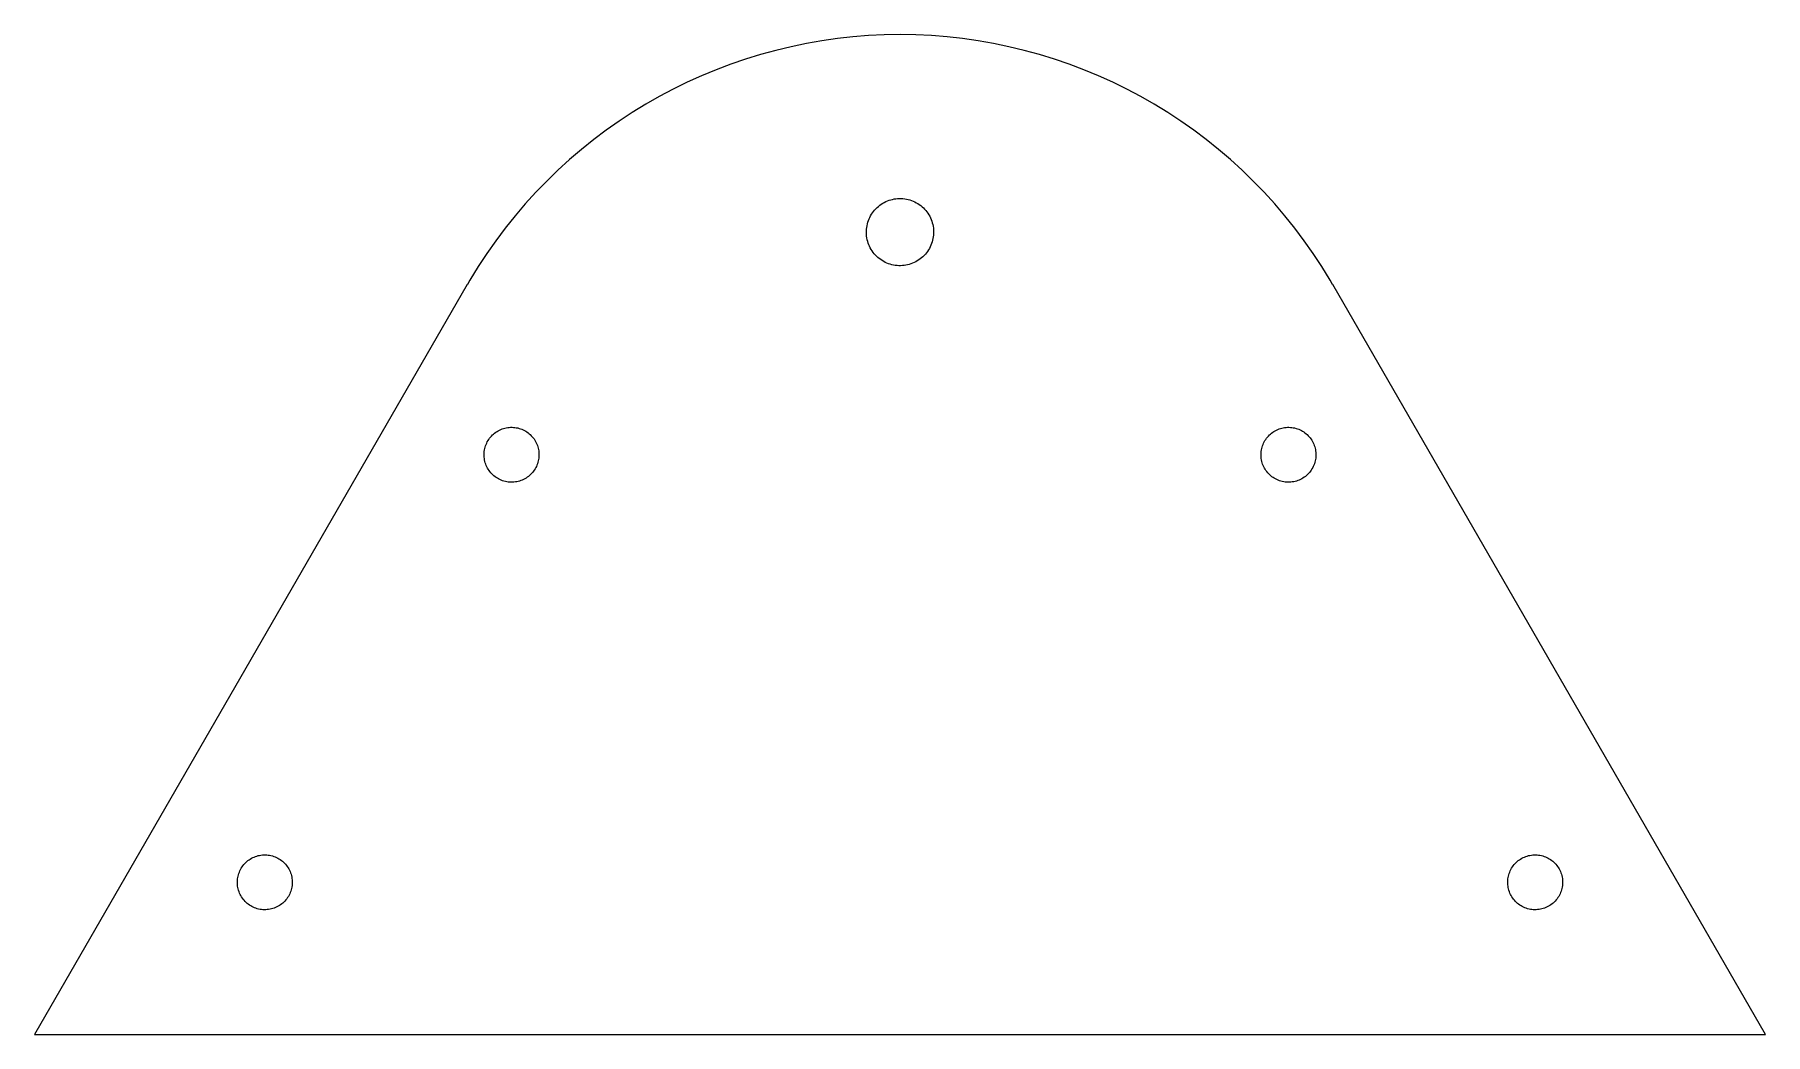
# Model space of a CAD drawing. Header units: metres. Extents: x -70 to 70, y -40 to 40.
import ezdxf

# ---------------------------------------------------------------- set-up
doc = ezdxf.new("R2010")
doc.units = ezdxf.units.M

msp = doc.modelspace()

# ---------------------------------------------------------------- linework, layer by layer
for p, q in [((-8.83479, 39.5246), (-10.0719, 39.2276)), ((-7.58893, 39.7826), (-8.83479, 39.5246)), ((-6.33559, 40.0014), (-7.58893, 39.7826)), ((-5.07599, 40.1806), (-6.33559, 40.0014)), ((-3.81139, 40.3203), (-5.07599, 40.1806)), ((-2.54301, 40.4201), (-3.81139, 40.3203)), ((-1.27213, 40.48), (-2.54301, 40.4201)), ((0, 40.5), (-1.27213, 40.48)), ((1.27213, 40.48), (0, 40.5)), ((2.54301, 40.4201), (1.27213, 40.48)), ((3.81139, 40.3203), (2.54301, 40.4201)), ((5.07599, 40.1806), (3.81139, 40.3203)), ((6.33559, 40.0014), (5.07599, 40.1806)), ((7.58893, 39.7826), (6.33559, 40.0014)), ((8.83479, 39.5246), (7.58893, 39.7826)), ((10.0719, 39.2276), (8.83479, 39.5246)), ((-13.7189, 38.1057), (-14.909, 37.6559)), ((-12.5152, 38.5178), (-13.7189, 38.1057)), ((-11.2991, 38.8919), (-12.5152, 38.5178)), ((-10.0719, 39.2276), (-11.2991, 38.8919)), ((11.2991, 38.8919), (10.0719, 39.2276)), ((12.5152, 38.5178), (11.2991, 38.8919)), ((13.7189, 38.1057), (12.5152, 38.5178)), ((14.909, 37.6559), (13.7189, 38.1057)), ((-17.244, 36.6455), (-18.3866, 36.0858)), ((-16.0845, 37.1691), (-17.244, 36.6455)), ((-14.909, 37.6559), (-16.0845, 37.1691)), ((16.0845, 37.1691), (14.909, 37.6559)), ((17.244, 36.6455), (16.0845, 37.1691)), ((18.3866, 36.0858), (17.244, 36.6455)), ((-19.511, 35.4904), (-20.6162, 34.86)), ((-18.3866, 36.0858), (-19.511, 35.4904)), ((19.511, 35.4904), (18.3866, 36.0858)), ((20.6162, 34.86), (19.511, 35.4904)), ((-21.701, 34.1953), (-22.7644, 33.4967)), ((-20.6162, 34.86), (-21.701, 34.1953)), ((21.701, 34.1953), (20.6162, 34.86)), ((22.7644, 33.4967), (21.701, 34.1953)), ((-23.8053, 32.7652), (-24.8227, 32.0013)), ((-22.7644, 33.4967), (-23.8053, 32.7652)), ((23.8053, 32.7652), (22.7644, 33.4967)), ((24.8227, 32.0013), (23.8053, 32.7652)), ((-25.8157, 31.2058), (-26.7831, 30.3795)), ((-24.8227, 32.0013), (-25.8157, 31.2058)), ((25.8157, 31.2058), (24.8227, 32.0013)), ((26.7831, 30.3795), (25.8157, 31.2058)), ((-27.7242, 29.5232), (-28.6378, 28.6378)), ((-26.7831, 30.3795), (-27.7242, 29.5232)), ((27.7242, 29.5232), (26.7831, 30.3795)), ((28.6378, 28.6378), (27.7242, 29.5232)), ((-28.6378, 28.6378), (-29.5232, 27.7242)), ((29.5232, 27.7242), (28.6378, 28.6378)), ((-30.3795, 26.7831), (-31.2058, 25.8157)), ((-29.5232, 27.7242), (-30.3795, 26.7831)), ((-1.75159, 26.5875), (-1.63994, 26.6763)), ((-1.63994, 26.6763), (-1.52379, 26.7591)), ((-1.52379, 26.7591), (-1.40347, 26.8358)), ((-1.40347, 26.8358), (-1.2793, 26.906)), ((-1.2793, 26.906), (-1.15163, 26.9697)), ((-1.15163, 26.9697), (-1.0208, 27.0266)), ((-1.0208, 27.0266), (-0.88716, 27.0765)), ((-0.88716, 27.0765), (-0.7511, 27.1194)), ((-0.7511, 27.1194), (-0.61299, 27.1552)), ((-0.61299, 27.1552), (-0.47319, 27.1836)), ((-0.47319, 27.1836), (-0.33209, 27.2047)), ((-0.33209, 27.2047), (-0.19008, 27.2184)), ((-0.19008, 27.2184), (-0.04755, 27.2246)), ((-0.04755, 27.2246), (0.09509, 27.2233)), ((0.09509, 27.2233), (0.23749, 27.2146)), ((0.23749, 27.2146), (0.37924, 27.1985)), ((0.37924, 27.1985), (0.51994, 27.1749)), ((0.51994, 27.1749), (0.65922, 27.144)), ((0.65922, 27.144), (0.79671, 27.1059)), ((0.79671, 27.1059), (0.93199, 27.0607)), ((0.93199, 27.0607), (1.06473, 27.0084)), ((1.06473, 27.0084), (1.19455, 26.9492)), ((1.19455, 26.9492), (1.32111, 26.8833)), ((1.32111, 26.8833), (1.44402, 26.8109)), ((1.44402, 26.8109), (1.56299, 26.7322)), ((1.56299, 26.7322), (1.67767, 26.6473)), ((30.3795, 26.7831), (29.5232, 27.7242)), ((31.2058, 25.8157), (30.3795, 26.7831)), ((-31.2058, 25.8157), (-32.0013, 24.8227)), ((-2.64404, 25.1592), (-2.60593, 25.2967)), ((-2.60593, 25.2967), (-2.56065, 25.432)), ((-2.56065, 25.432), (-2.50836, 25.5647)), ((-2.50836, 25.5647), (-2.4492, 25.6945)), ((-2.4492, 25.6945), (-2.38333, 25.8211)), ((-2.38333, 25.8211), (-2.31093, 25.944)), ((-2.31093, 25.944), (-2.23218, 26.063)), ((-2.23218, 26.063), (-2.14732, 26.1777)), ((-2.14732, 26.1777), (-2.05658, 26.2878)), ((-2.05658, 26.2878), (-1.96019, 26.3929)), ((-1.96019, 26.3929), (-1.85844, 26.4929)), ((-1.85844, 26.4929), (-1.75159, 26.5875)), ((1.67767, 26.6473), (1.78775, 26.5566)), ((1.78775, 26.5566), (1.89293, 26.4602)), ((1.89293, 26.4602), (1.99294, 26.3584)), ((1.99294, 26.3584), (2.08746, 26.2516)), ((2.08746, 26.2516), (2.17627, 26.1399)), ((2.17627, 26.1399), (2.25912, 26.0238)), ((2.25912, 26.0238), (2.33577, 25.9035)), ((2.33577, 25.9035), (2.40602, 25.7793)), ((2.40602, 25.7793), (2.46968, 25.6516)), ((2.46968, 25.6516), (2.52657, 25.5208)), ((2.52657, 25.5208), (2.57654, 25.3872)), ((2.57654, 25.3872), (2.61943, 25.2511)), ((32.0013, 24.8227), (31.2058, 25.8157)), ((-32.0013, 24.8227), (-32.7652, 23.8053)), ((-2.72458, 24.4524), (-2.72333, 24.5951)), ((-2.71835, 24.3099), (-2.72458, 24.4524)), ((-2.72333, 24.5951), (-2.71463, 24.7375)), ((-2.70468, 24.1679), (-2.71835, 24.3099)), ((-2.71463, 24.7375), (-2.69847, 24.8792)), ((-2.68359, 24.0268), (-2.70468, 24.1679)), ((-2.69847, 24.8792), (-2.67493, 25.0199)), ((-2.65515, 23.887), (-2.68359, 24.0268)), ((-2.67493, 25.0199), (-2.64404, 25.1592)), ((-2.61943, 23.7489), (-2.65515, 23.887)), ((2.61943, 25.2511), (2.65515, 25.113)), ((2.67493, 23.98), (2.64404, 23.8408)), ((2.65515, 25.113), (2.68359, 24.9732)), ((2.69847, 24.1207), (2.67493, 23.98)), ((2.68359, 24.9732), (2.70468, 24.8321)), ((2.71463, 24.2625), (2.69847, 24.1207)), ((2.70468, 24.8321), (2.71835, 24.6901)), ((2.72333, 24.4049), (2.71463, 24.2625)), ((2.71835, 24.6901), (2.72458, 24.5475)), ((2.72458, 24.5475), (2.72333, 24.4049)), ((32.7652, 23.8053), (32.0013, 24.8227)), ((-33.4967, 22.7644), (-34.1953, 21.701)), ((-32.7652, 23.8053), (-33.4967, 22.7644)), ((-2.57654, 23.6128), (-2.61943, 23.7489)), ((-2.52657, 23.4792), (-2.57654, 23.6128)), ((-2.46968, 23.3484), (-2.52657, 23.4792)), ((-2.40602, 23.2207), (-2.46968, 23.3484)), ((-2.33577, 23.0965), (-2.40602, 23.2207)), ((-2.25912, 22.9762), (-2.33577, 23.0965)), ((-2.17627, 22.86), (-2.25912, 22.9762)), ((-2.08746, 22.7484), (-2.17627, 22.86)), ((-1.99294, 22.6415), (-2.08746, 22.7484)), ((-1.89293, 22.5398), (-1.99294, 22.6415)), ((-1.78775, 22.4434), (-1.89293, 22.5398)), ((1.85844, 22.507), (1.75159, 22.4125)), ((1.96019, 22.6071), (1.85844, 22.507)), ((2.05658, 22.7122), (1.96019, 22.6071)), ((2.14732, 22.8223), (2.05658, 22.7122)), ((2.23218, 22.937), (2.14732, 22.8223)), ((2.31093, 23.056), (2.23218, 22.937)), ((2.38333, 23.1789), (2.31093, 23.056)), ((2.4492, 23.3054), (2.38333, 23.1789)), ((2.50836, 23.4353), (2.4492, 23.3054)), ((2.56065, 23.568), (2.50836, 23.4353)), ((2.60593, 23.7033), (2.56065, 23.568)), ((2.64404, 23.8408), (2.60593, 23.7033)), ((33.4967, 22.7644), (32.7652, 23.8053)), ((34.1953, 21.701), (33.4967, 22.7644)), ((-34.1953, 21.701), (-34.86, 20.6162)), ((-1.67767, 22.3527), (-1.78775, 22.4434)), ((-1.56299, 22.2678), (-1.67767, 22.3527)), ((-1.44402, 22.1891), (-1.56299, 22.2678)), ((-1.32111, 22.1167), (-1.44402, 22.1891)), ((-1.19455, 22.0508), (-1.32111, 22.1167)), ((-1.06473, 21.9916), (-1.19455, 22.0508)), ((-0.93199, 21.9393), (-1.06473, 21.9916)), ((-0.79671, 21.8941), (-0.93199, 21.9393)), ((-0.65922, 21.8559), (-0.79671, 21.8941)), ((-0.51994, 21.8251), (-0.65922, 21.8559)), ((-0.37924, 21.8015), (-0.51994, 21.8251)), ((-0.23749, 21.7854), (-0.37924, 21.8015)), ((-0.09509, 21.7767), (-0.23749, 21.7854)), ((0.04755, 21.7754), (-0.09509, 21.7767)), ((0.19008, 21.7816), (0.04755, 21.7754)), ((0.33209, 21.7953), (0.19008, 21.7816)), ((0.47319, 21.8164), (0.33209, 21.7953)), ((0.61299, 21.8448), (0.47319, 21.8164)), ((0.7511, 21.8806), (0.61299, 21.8448)), ((0.88716, 21.9234), (0.7511, 21.8806)), ((1.0208, 21.9734), (0.88716, 21.9234)), ((1.15163, 22.0303), (1.0208, 21.9734)), ((1.2793, 22.094), (1.15163, 22.0303)), ((1.40347, 22.1642), (1.2793, 22.094)), ((1.52379, 22.2409), (1.40347, 22.1642)), ((1.63994, 22.3237), (1.52379, 22.2409)), ((1.75159, 22.4125), (1.63994, 22.3237)), ((34.86, 20.6162), (34.1953, 21.701)), ((-35.074, 20.25), (-70.1481, -40.5)), ((-35.0689, 20.25), (-35.074, 20.25)), ((-34.86, 20.6162), (-35.0689, 20.25)), ((35.0689, 20.25), (34.86, 20.6162)), ((35.074, 20.25), (35.0689, 20.25)), ((70.1481, -40.5), (35.074, 20.25)), ((-32.5665, 8.40756), (-32.4632, 8.46135)), ((-32.4632, 8.46135), (-32.3572, 8.50966)), ((-32.3572, 8.50966), (-32.2488, 8.55235)), ((-32.2488, 8.55235), (-32.1383, 8.58931)), ((-32.1383, 8.58931), (-32.0261, 8.62044)), ((-32.0261, 8.62044), (-31.9124, 8.64565)), ((-31.9124, 8.64565), (-31.7975, 8.66487)), ((-31.7975, 8.66487), (-31.6817, 8.67807)), ((-31.6817, 8.67807), (-31.5654, 8.68518)), ((-31.5654, 8.68518), (-31.449, 8.68619)), ((-31.449, 8.68619), (-31.3326, 8.68111)), ((-31.3326, 8.68111), (-31.2166, 8.66995)), ((-31.2166, 8.66995), (-31.1014, 8.65273)), ((-31.1014, 8.65273), (-30.9873, 8.6295)), ((-30.9873, 8.6295), (-30.8745, 8.60034)), ((-30.8745, 8.60034), (-30.7634, 8.56531)), ((-30.7634, 8.56531), (-30.6543, 8.52452)), ((-30.6543, 8.52452), (-30.5475, 8.47807)), ((-30.5475, 8.47807), (-30.4432, 8.42609)), ((-30.4432, 8.42609), (-30.3418, 8.36873)), ((30.4091, 8.40756), (30.5124, 8.46135)), ((30.5124, 8.46135), (30.6184, 8.50966)), ((30.6184, 8.50966), (30.7268, 8.55235)), ((30.7268, 8.55235), (30.8373, 8.58931)), ((30.8373, 8.58931), (30.9495, 8.62044)), ((30.9495, 8.62044), (31.0632, 8.64565)), ((31.0632, 8.64565), (31.1781, 8.66487)), ((31.1781, 8.66487), (31.2939, 8.67807)), ((31.2939, 8.67807), (31.4101, 8.68518)), ((31.4101, 8.68518), (31.5266, 8.68619)), ((31.5266, 8.68619), (31.643, 8.68111)), ((31.643, 8.68111), (31.759, 8.66995)), ((31.759, 8.66995), (31.8742, 8.65273)), ((31.8742, 8.65273), (31.9883, 8.6295)), ((31.9883, 8.6295), (32.1011, 8.60034)), ((32.1011, 8.60034), (32.2122, 8.56531)), ((32.2122, 8.56531), (32.3213, 8.52452)), ((32.3213, 8.52452), (32.4281, 8.47807)), ((32.4281, 8.47807), (32.5324, 8.42609)), ((32.5324, 8.42609), (32.6338, 8.36873)), ((-33.6558, 6.96205), (-33.6266, 7.07483)), ((-33.6266, 7.07483), (-33.5916, 7.18593)), ((-33.5916, 7.18593), (-33.5508, 7.29503)), ((-33.5508, 7.29503), (-33.5043, 7.40186)), ((-33.5043, 7.40186), (-33.4524, 7.5061)), ((-33.4524, 7.5061), (-33.395, 7.6075)), ((-33.395, 7.6075), (-33.3324, 7.70573)), ((-33.3324, 7.70573), (-33.2648, 7.80057)), ((-33.2648, 7.80057), (-33.1922, 7.89174)), ((-33.1922, 7.89174), (-33.1151, 7.97897)), ((-33.1151, 7.97897), (-33.0334, 8.06206)), ((-33.0334, 8.06206), (-32.9475, 8.14076)), ((-32.9475, 8.14076), (-32.8576, 8.21486)), ((-32.8576, 8.21486), (-32.764, 8.28415)), ((-32.764, 8.28415), (-32.6669, 8.34843)), ((-32.6669, 8.34843), (-32.5665, 8.40756)), ((-30.3418, 8.36873), (-30.2436, 8.30614)), ((-30.2436, 8.30614), (-30.1488, 8.23849)), ((-30.1488, 8.23849), (-30.0576, 8.16599)), ((-30.0576, 8.16599), (-29.9704, 8.08879)), ((-29.9704, 8.08879), (-29.8873, 8.00714)), ((-29.8873, 8.00714), (-29.8086, 7.92126)), ((-29.8086, 7.92126), (-29.7345, 7.83138)), ((-29.7345, 7.83138), (-29.6652, 7.73773)), ((-29.6652, 7.73773), (-29.6009, 7.64061)), ((-29.6009, 7.64061), (-29.5418, 7.54024)), ((-29.5418, 7.54024), (-29.488, 7.4369)), ((-29.488, 7.4369), (-29.4397, 7.3309)), ((-29.4397, 7.3309), (-29.397, 7.22253)), ((-29.397, 7.22253), (-29.36, 7.11206)), ((-29.36, 7.11206), (-29.3289, 6.9998)), ((29.3198, 6.96205), (29.349, 7.07483)), ((29.349, 7.07483), (29.384, 7.18593)), ((29.384, 7.18593), (29.4248, 7.29503)), ((29.4248, 7.29503), (29.4713, 7.40186)), ((29.4713, 7.40186), (29.5232, 7.5061)), ((29.5232, 7.5061), (29.5806, 7.6075)), ((29.5806, 7.6075), (29.6432, 7.70573)), ((29.6432, 7.70573), (29.7108, 7.80057)), ((29.7108, 7.80057), (29.7833, 7.89174)), ((29.7833, 7.89174), (29.8605, 7.97897)), ((29.8605, 7.97897), (29.9422, 8.06206)), ((29.9422, 8.06206), (30.0281, 8.14076)), ((30.0281, 8.14076), (30.118, 8.21486)), ((30.118, 8.21486), (30.2116, 8.28415)), ((30.2116, 8.28415), (30.3087, 8.34843)), ((30.3087, 8.34843), (30.4091, 8.40756)), ((32.6338, 8.36873), (32.732, 8.30614)), ((32.732, 8.30614), (32.8268, 8.23849)), ((32.8268, 8.23849), (32.918, 8.16599)), ((32.918, 8.16599), (33.0052, 8.08879)), ((33.0052, 8.08879), (33.0883, 8.00714)), ((33.0883, 8.00714), (33.167, 7.92126)), ((33.167, 7.92126), (33.2411, 7.83138)), ((33.2411, 7.83138), (33.3104, 7.73773)), ((33.3104, 7.73773), (33.3747, 7.64061)), ((33.3747, 7.64061), (33.4338, 7.54024)), ((33.4338, 7.54024), (33.4876, 7.4369)), ((33.4876, 7.4369), (33.5359, 7.3309)), ((33.5359, 7.3309), (33.5786, 7.22253)), ((33.5786, 7.22253), (33.6156, 7.11206)), ((33.6156, 7.11206), (33.6467, 6.9998)), ((-33.7125, 6.50037), (-33.7074, 6.61674)), ((-33.7114, 6.38388), (-33.7125, 6.50037)), ((-33.7043, 6.26761), (-33.7114, 6.38388)), ((-33.7074, 6.61674), (-33.6962, 6.7327)), ((-33.6911, 6.15187), (-33.7043, 6.26761)), ((-33.6962, 6.7327), (-33.679, 6.8479)), ((-33.6719, 6.03699), (-33.6911, 6.15187)), ((-33.679, 6.8479), (-33.6558, 6.96205)), ((-33.6467, 5.92325), (-33.6719, 6.03699)), ((-33.6156, 5.811), (-33.6467, 5.92325)), ((-33.5786, 5.70053), (-33.6156, 5.811)), ((-33.5359, 5.59215), (-33.5786, 5.70053)), ((-29.4248, 5.62804), (-29.4713, 5.52121)), ((-29.384, 5.73714), (-29.4248, 5.62804)), ((-29.349, 5.84824), (-29.384, 5.73714)), ((-29.3198, 5.96101), (-29.349, 5.84824)), ((-29.3289, 6.9998), (-29.3037, 6.88608)), ((-29.2966, 6.07516), (-29.3198, 5.96101)), ((-29.3037, 6.88608), (-29.2845, 6.77119)), ((-29.2794, 6.19037), (-29.2966, 6.07516)), ((-29.2845, 6.77119), (-29.2713, 6.65546)), ((-29.2682, 6.30632), (-29.2794, 6.19037)), ((-29.2713, 6.65546), (-29.2641, 6.53918)), ((-29.2631, 6.4227), (-29.2682, 6.30632)), ((-29.2641, 6.53918), (-29.2631, 6.4227)), ((29.2631, 6.50037), (29.2682, 6.61674)), ((29.2641, 6.38388), (29.2631, 6.50037)), ((29.2713, 6.26761), (29.2641, 6.38388)), ((29.2682, 6.61674), (29.2794, 6.7327)), ((29.2845, 6.15187), (29.2713, 6.26761)), ((29.2794, 6.7327), (29.2966, 6.8479)), ((29.3037, 6.03699), (29.2845, 6.15187)), ((29.2966, 6.8479), (29.3198, 6.96205)), ((29.3289, 5.92325), (29.3037, 6.03699)), ((29.36, 5.811), (29.3289, 5.92325)), ((29.397, 5.70053), (29.36, 5.811)), ((29.4397, 5.59215), (29.397, 5.70053)), ((33.5508, 5.62804), (33.5043, 5.52121)), ((33.5916, 5.73714), (33.5508, 5.62804)), ((33.6266, 5.84824), (33.5916, 5.73714)), ((33.6558, 5.96101), (33.6266, 5.84824)), ((33.6467, 6.9998), (33.6719, 6.88608)), ((33.679, 6.07516), (33.6558, 5.96101)), ((33.6719, 6.88608), (33.6911, 6.77119)), ((33.6962, 6.19037), (33.679, 6.07516)), ((33.6911, 6.77119), (33.7043, 6.65546)), ((33.7074, 6.30632), (33.6962, 6.19037)), ((33.7043, 6.65546), (33.7114, 6.53918)), ((33.7125, 6.4227), (33.7074, 6.30632)), ((33.7114, 6.53918), (33.7125, 6.4227)), ((-33.4876, 5.48616), (-33.5359, 5.59215)), ((-33.4338, 5.38283), (-33.4876, 5.48616)), ((-33.3747, 5.28246), (-33.4338, 5.38283)), ((-33.3104, 5.18532), (-33.3747, 5.28246)), ((-33.2411, 5.09169), (-33.3104, 5.18532)), ((-33.167, 5.0018), (-33.2411, 5.09169)), ((-33.0883, 4.91592), (-33.167, 5.0018)), ((-33.0052, 4.83427), (-33.0883, 4.91592)), ((-32.918, 4.75708), (-33.0052, 4.83427)), ((-32.8268, 4.68457), (-32.918, 4.75708)), ((-32.732, 4.61693), (-32.8268, 4.68457)), ((-32.6338, 4.55434), (-32.732, 4.61693)), ((-32.5324, 4.49698), (-32.6338, 4.55434)), ((-32.4281, 4.44499), (-32.5324, 4.49698)), ((-32.3213, 4.39854), (-32.4281, 4.44499)), ((-32.2122, 4.35776), (-32.3213, 4.39854)), ((-32.1011, 4.32272), (-32.2122, 4.35776)), ((-31.9883, 4.29356), (-32.1011, 4.32272)), ((-31.8742, 4.27034), (-31.9883, 4.29356)), ((-31.759, 4.25311), (-31.8742, 4.27034)), ((-31.643, 4.24196), (-31.759, 4.25311)), ((-31.5266, 4.23688), (-31.643, 4.24196)), ((-31.4101, 4.23788), (-31.5266, 4.23688)), ((-31.2939, 4.245), (-31.4101, 4.23788)), ((-31.1781, 4.25818), (-31.2939, 4.245)), ((-31.0632, 4.2774), (-31.1781, 4.25818)), ((-30.9495, 4.30263), (-31.0632, 4.2774)), ((-30.8373, 4.33376), (-30.9495, 4.30263)), ((-30.7268, 4.37071), (-30.8373, 4.33376)), ((-30.6184, 4.41341), (-30.7268, 4.37071)), ((-30.5124, 4.46172), (-30.6184, 4.41341)), ((-30.4091, 4.5155), (-30.5124, 4.46172)), ((-30.3087, 4.57463), (-30.4091, 4.5155)), ((-30.2116, 4.63892), (-30.3087, 4.57463)), ((-30.118, 4.70821), (-30.2116, 4.63892)), ((-30.0281, 4.7823), (-30.118, 4.70821)), ((-29.9422, 4.86101), (-30.0281, 4.7823)), ((-29.8605, 4.94409), (-29.9422, 4.86101)), ((-29.7833, 5.03133), (-29.8605, 4.94409)), ((-29.7108, 5.1225), (-29.7833, 5.03133)), ((-29.6432, 5.21733), (-29.7108, 5.1225)), ((-29.5806, 5.31557), (-29.6432, 5.21733)), ((-29.5232, 5.41696), (-29.5806, 5.31557)), ((-29.4713, 5.52121), (-29.5232, 5.41696)), ((29.488, 5.48616), (29.4397, 5.59215)), ((29.5418, 5.38283), (29.488, 5.48616)), ((29.6009, 5.28246), (29.5418, 5.38283)), ((29.6652, 5.18532), (29.6009, 5.28246)), ((29.7345, 5.09169), (29.6652, 5.18532)), ((29.8086, 5.0018), (29.7345, 5.09169)), ((29.8873, 4.91592), (29.8086, 5.0018)), ((29.9704, 4.83427), (29.8873, 4.91592)), ((30.0576, 4.75708), (29.9704, 4.83427)), ((30.1488, 4.68457), (30.0576, 4.75708)), ((30.2436, 4.61693), (30.1488, 4.68457)), ((30.3418, 4.55434), (30.2436, 4.61693)), ((30.4432, 4.49698), (30.3418, 4.55434)), ((30.5475, 4.44499), (30.4432, 4.49698)), ((30.6543, 4.39854), (30.5475, 4.44499)), ((30.7634, 4.35776), (30.6543, 4.39854)), ((30.8745, 4.32272), (30.7634, 4.35776)), ((30.9873, 4.29356), (30.8745, 4.32272)), ((31.1014, 4.27034), (30.9873, 4.29356)), ((31.2166, 4.25311), (31.1014, 4.27034)), ((31.3326, 4.24196), (31.2166, 4.25311)), ((31.449, 4.23688), (31.3326, 4.24196)), ((31.5654, 4.23788), (31.449, 4.23688)), ((31.6817, 4.245), (31.5654, 4.23788)), ((31.7975, 4.25818), (31.6817, 4.245)), ((31.9124, 4.2774), (31.7975, 4.25818)), ((32.0261, 4.30263), (31.9124, 4.2774)), ((32.1383, 4.33376), (32.0261, 4.30263)), ((32.2488, 4.37071), (32.1383, 4.33376)), ((32.3572, 4.41341), (32.2488, 4.37071)), ((32.4632, 4.46172), (32.3572, 4.41341)), ((32.5665, 4.5155), (32.4632, 4.46172)), ((32.6669, 4.57463), (32.5665, 4.5155)), ((32.764, 4.63892), (32.6669, 4.57463)), ((32.8576, 4.70821), (32.764, 4.63892)), ((32.9475, 4.7823), (32.8576, 4.70821)), ((33.0334, 4.86101), (32.9475, 4.7823)), ((33.1151, 4.94409), (33.0334, 4.86101)), ((33.1922, 5.03133), (33.1151, 4.94409)), ((33.2648, 5.1225), (33.1922, 5.03133)), ((33.3324, 5.21733), (33.2648, 5.1225)), ((33.395, 5.31557), (33.3324, 5.21733)), ((33.4524, 5.41696), (33.395, 5.31557)), ((33.5043, 5.52121), (33.4524, 5.41696)), ((-53.1151, -26.662), (-53.0334, -26.5789)), ((-53.0334, -26.5789), (-52.9475, -26.5003)), ((-52.9475, -26.5003), (-52.8576, -26.4262)), ((-52.8576, -26.4262), (-52.764, -26.3569)), ((-52.764, -26.3569), (-52.6669, -26.2926)), ((-52.6669, -26.2926), (-52.5665, -26.2335)), ((-52.5665, -26.2335), (-52.4632, -26.1797)), ((-52.4632, -26.1797), (-52.3572, -26.1314)), ((-52.3572, -26.1314), (-52.2488, -26.0887)), ((-52.2488, -26.0887), (-52.1383, -26.0517)), ((-52.1383, -26.0517), (-52.0261, -26.0206)), ((-52.0261, -26.0206), (-51.9124, -25.9954)), ((-51.9124, -25.9954), (-51.7975, -25.9761)), ((-51.7975, -25.9761), (-51.6817, -25.963)), ((-51.6817, -25.963), (-51.5654, -25.9558)), ((-51.5654, -25.9558), (-51.449, -25.9548)), ((-51.449, -25.9548), (-51.3326, -25.9599)), ((-51.3326, -25.9599), (-51.2166, -25.9711)), ((-51.2166, -25.9711), (-51.1014, -25.9883)), ((-51.1014, -25.9883), (-50.9873, -26.0115)), ((-50.9873, -26.0115), (-50.8745, -26.0407)), ((-50.8745, -26.0407), (-50.7634, -26.0757)), ((-50.7634, -26.0757), (-50.6543, -26.1165)), ((-50.6543, -26.1165), (-50.5475, -26.1629)), ((-50.5475, -26.1629), (-50.4432, -26.2149)), ((-50.4432, -26.2149), (-50.3418, -26.2723)), ((-50.3418, -26.2723), (-50.2436, -26.3349)), ((-50.2436, -26.3349), (-50.1488, -26.4025)), ((-50.1488, -26.4025), (-50.0576, -26.475)), ((-50.0576, -26.475), (-49.9704, -26.5522)), ((-49.9704, -26.5522), (-49.8873, -26.6339)), ((-49.8873, -26.6339), (-49.8086, -26.7198)), ((49.8605, -26.662), (49.9422, -26.5789)), ((49.9422, -26.5789), (50.0281, -26.5003)), ((50.0281, -26.5003), (50.118, -26.4262)), ((50.118, -26.4262), (50.2116, -26.3569)), ((50.2116, -26.3569), (50.3087, -26.2926)), ((50.3087, -26.2926), (50.4091, -26.2335)), ((50.4091, -26.2335), (50.5124, -26.1797)), ((50.5124, -26.1797), (50.6184, -26.1314)), ((50.6184, -26.1314), (50.7268, -26.0887)), ((50.7268, -26.0887), (50.8373, -26.0517)), ((50.8373, -26.0517), (50.9495, -26.0206)), ((50.9495, -26.0206), (51.0632, -25.9954)), ((51.0632, -25.9954), (51.1781, -25.9761)), ((51.1781, -25.9761), (51.2939, -25.963)), ((51.2939, -25.963), (51.4101, -25.9558)), ((51.4101, -25.9558), (51.5266, -25.9548)), ((51.5266, -25.9548), (51.643, -25.9599)), ((51.643, -25.9599), (51.759, -25.9711)), ((51.759, -25.9711), (51.8742, -25.9883)), ((51.8742, -25.9883), (51.9883, -26.0115)), ((51.9883, -26.0115), (52.1011, -26.0407)), ((52.1011, -26.0407), (52.2122, -26.0757)), ((52.2122, -26.0757), (52.3213, -26.1165)), ((52.3213, -26.1165), (52.4281, -26.1629)), ((52.4281, -26.1629), (52.5324, -26.2149)), ((52.5324, -26.2149), (52.6338, -26.2723)), ((52.6338, -26.2723), (52.732, -26.3349)), ((52.732, -26.3349), (52.8268, -26.4025)), ((52.8268, -26.4025), (52.918, -26.475)), ((52.918, -26.475), (53.0052, -26.5522)), ((53.0052, -26.5522), (53.0883, -26.6339)), ((53.0883, -26.6339), (53.167, -26.7198)), ((-53.7125, -28.1407), (-53.7074, -28.0243)), ((-53.7074, -28.0243), (-53.6962, -27.9083)), ((-53.6962, -27.9083), (-53.679, -27.7931)), ((-53.679, -27.7931), (-53.6558, -27.679)), ((-53.6558, -27.679), (-53.6266, -27.5662)), ((-53.6266, -27.5662), (-53.5916, -27.4551)), ((-53.5916, -27.4551), (-53.5508, -27.346)), ((-53.5508, -27.346), (-53.5043, -27.2392)), ((-53.5043, -27.2392), (-53.4524, -27.1349)), ((-53.4524, -27.1349), (-53.395, -27.0335)), ((-53.395, -27.0335), (-53.3324, -26.9353)), ((-53.3324, -26.9353), (-53.2648, -26.8404)), ((-53.2648, -26.8404), (-53.1922, -26.7493)), ((-53.1922, -26.7493), (-53.1151, -26.662)), ((-49.8086, -26.7198), (-49.7345, -26.8096)), ((-49.7345, -26.8096), (-49.6652, -26.9033)), ((-49.6652, -26.9033), (-49.6009, -27.0004)), ((-49.6009, -27.0004), (-49.5418, -27.1008)), ((-49.5418, -27.1008), (-49.488, -27.2041)), ((-49.488, -27.2041), (-49.4397, -27.3101)), ((-49.4397, -27.3101), (-49.397, -27.4185)), ((-49.397, -27.4185), (-49.36, -27.529)), ((-49.36, -27.529), (-49.3289, -27.6412)), ((-49.3289, -27.6412), (-49.3037, -27.7549)), ((-49.3037, -27.7549), (-49.2845, -27.8698)), ((-49.2845, -27.8698), (-49.2713, -27.9856)), ((-49.2713, -27.9856), (-49.2641, -28.1018)), ((49.2631, -28.1407), (49.2682, -28.0243)), ((49.2682, -28.0243), (49.2794, -27.9083)), ((49.2794, -27.9083), (49.2966, -27.7931)), ((49.2966, -27.7931), (49.3198, -27.679)), ((49.3198, -27.679), (49.349, -27.5662)), ((49.349, -27.5662), (49.384, -27.4551)), ((49.384, -27.4551), (49.4248, -27.346)), ((49.4248, -27.346), (49.4713, -27.2392)), ((49.4713, -27.2392), (49.5232, -27.1349)), ((49.5232, -27.1349), (49.5806, -27.0335)), ((49.5806, -27.0335), (49.6432, -26.9353)), ((49.6432, -26.9353), (49.7108, -26.8404)), ((49.7108, -26.8404), (49.7833, -26.7493)), ((49.7833, -26.7493), (49.8605, -26.662)), ((53.167, -26.7198), (53.2411, -26.8096)), ((53.2411, -26.8096), (53.3104, -26.9033)), ((53.3104, -26.9033), (53.3747, -27.0004)), ((53.3747, -27.0004), (53.4338, -27.1008)), ((53.4338, -27.1008), (53.4876, -27.2041)), ((53.4876, -27.2041), (53.5359, -27.3101)), ((53.5359, -27.3101), (53.5786, -27.4185)), ((53.5786, -27.4185), (53.6156, -27.529)), ((53.6156, -27.529), (53.6467, -27.6412)), ((53.6467, -27.6412), (53.6719, -27.7549)), ((53.6719, -27.7549), (53.6911, -27.8698)), ((53.6911, -27.8698), (53.7043, -27.9856)), ((53.7043, -27.9856), (53.7114, -28.1018)), ((-53.7114, -28.2571), (-53.7125, -28.1407)), ((-53.7043, -28.3734), (-53.7114, -28.2571)), ((-53.6911, -28.4892), (-53.7043, -28.3734)), ((-53.6719, -28.604), (-53.6911, -28.4892)), ((-53.6467, -28.7178), (-53.6719, -28.604)), ((-53.6156, -28.83), (-53.6467, -28.7178)), ((-53.5786, -28.9405), (-53.6156, -28.83)), ((-53.5359, -29.0489), (-53.5786, -28.9405)), ((-53.4876, -29.1549), (-53.5359, -29.0489)), ((-53.4338, -29.2582), (-53.4876, -29.1549)), ((-53.3747, -29.3586), (-53.4338, -29.2582)), ((-53.3104, -29.4557), (-53.3747, -29.3586)), ((-53.2411, -29.5493), (-53.3104, -29.4557)), ((-49.6432, -29.4237), (-49.7108, -29.5185)), ((-49.5806, -29.3254), (-49.6432, -29.4237)), ((-49.5232, -29.2241), (-49.5806, -29.3254)), ((-49.4713, -29.1198), (-49.5232, -29.2241)), ((-49.4248, -29.013), (-49.4713, -29.1198)), ((-49.384, -28.9039), (-49.4248, -29.013)), ((-49.349, -28.7928), (-49.384, -28.9039)), ((-49.3198, -28.68), (-49.349, -28.7928)), ((-49.2966, -28.5659), (-49.3198, -28.68)), ((-49.2794, -28.4506), (-49.2966, -28.5659)), ((-49.2682, -28.3347), (-49.2794, -28.4506)), ((-49.2631, -28.2183), (-49.2682, -28.3347)), ((-49.2641, -28.1018), (-49.2631, -28.2183)), ((49.2641, -28.2571), (49.2631, -28.1407)), ((49.2713, -28.3734), (49.2641, -28.2571)), ((49.2845, -28.4892), (49.2713, -28.3734)), ((49.3037, -28.604), (49.2845, -28.4892)), ((49.3289, -28.7178), (49.3037, -28.604)), ((49.36, -28.83), (49.3289, -28.7178)), ((49.397, -28.9405), (49.36, -28.83)), ((49.4397, -29.0489), (49.397, -28.9405)), ((49.488, -29.1549), (49.4397, -29.0489)), ((49.5418, -29.2582), (49.488, -29.1549)), ((49.6009, -29.3586), (49.5418, -29.2582)), ((49.6652, -29.4557), (49.6009, -29.3586)), ((49.7345, -29.5493), (49.6652, -29.4557)), ((53.3324, -29.4237), (53.2648, -29.5185)), ((53.395, -29.3254), (53.3324, -29.4237)), ((53.4524, -29.2241), (53.395, -29.3254)), ((53.5043, -29.1198), (53.4524, -29.2241)), ((53.5508, -29.013), (53.5043, -29.1198)), ((53.5916, -28.9039), (53.5508, -29.013)), ((53.6266, -28.7928), (53.5916, -28.9039)), ((53.6558, -28.68), (53.6266, -28.7928)), ((53.679, -28.5659), (53.6558, -28.68)), ((53.6962, -28.4506), (53.679, -28.5659)), ((53.7074, -28.3347), (53.6962, -28.4506)), ((53.7125, -28.2183), (53.7074, -28.3347)), ((53.7114, -28.1018), (53.7125, -28.2183)), ((-53.167, -29.6392), (-53.2411, -29.5493)), ((-53.0883, -29.7251), (-53.167, -29.6392)), ((-53.0052, -29.8067), (-53.0883, -29.7251)), ((-52.918, -29.8839), (-53.0052, -29.8067)), ((-52.8268, -29.9565), (-52.918, -29.8839)), ((-52.732, -30.0241), (-52.8268, -29.9565)), ((-52.6338, -30.0867), (-52.732, -30.0241)), ((-52.5324, -30.144), (-52.6338, -30.0867)), ((-52.4281, -30.196), (-52.5324, -30.144)), ((-52.3213, -30.2425), (-52.4281, -30.196)), ((-52.2122, -30.2833), (-52.3213, -30.2425)), ((-52.1011, -30.3183), (-52.2122, -30.2833)), ((-51.9883, -30.3475), (-52.1011, -30.3183)), ((-51.8742, -30.3707), (-51.9883, -30.3475)), ((-51.759, -30.3879), (-51.8742, -30.3707)), ((-51.643, -30.3991), (-51.759, -30.3879)), ((-51.5266, -30.4041), (-51.643, -30.3991)), ((-51.4101, -30.4031), (-51.5266, -30.4041)), ((-51.2939, -30.396), (-51.4101, -30.4031)), ((-51.1781, -30.3828), (-51.2939, -30.396)), ((-51.0632, -30.3636), (-51.1781, -30.3828)), ((-50.9495, -30.3384), (-51.0632, -30.3636)), ((-50.8373, -30.3073), (-50.9495, -30.3384)), ((-50.7268, -30.2703), (-50.8373, -30.3073)), ((-50.6184, -30.2276), (-50.7268, -30.2703)), ((-50.5124, -30.1793), (-50.6184, -30.2276)), ((-50.4091, -30.1255), (-50.5124, -30.1793)), ((-50.3087, -30.0664), (-50.4091, -30.1255)), ((-50.2116, -30.0021), (-50.3087, -30.0664)), ((-50.118, -29.9328), (-50.2116, -30.0021)), ((-50.0281, -29.8587), (-50.118, -29.9328)), ((-49.9422, -29.78), (-50.0281, -29.8587)), ((-49.8605, -29.6969), (-49.9422, -29.78)), ((-49.7833, -29.6097), (-49.8605, -29.6969)), ((-49.7108, -29.5185), (-49.7833, -29.6097)), ((49.8086, -29.6392), (49.7345, -29.5493)), ((49.8873, -29.7251), (49.8086, -29.6392)), ((49.9704, -29.8067), (49.8873, -29.7251)), ((50.0576, -29.8839), (49.9704, -29.8067)), ((50.1488, -29.9565), (50.0576, -29.8839)), ((50.2436, -30.0241), (50.1488, -29.9565)), ((50.3418, -30.0867), (50.2436, -30.0241)), ((50.4432, -30.144), (50.3418, -30.0867)), ((50.5475, -30.196), (50.4432, -30.144)), ((50.6543, -30.2425), (50.5475, -30.196)), ((50.7634, -30.2833), (50.6543, -30.2425)), ((50.8745, -30.3183), (50.7634, -30.2833)), ((50.9873, -30.3475), (50.8745, -30.3183)), ((51.1014, -30.3707), (50.9873, -30.3475)), ((51.2166, -30.3879), (51.1014, -30.3707)), ((51.3326, -30.3991), (51.2166, -30.3879)), ((51.449, -30.4041), (51.3326, -30.3991)), ((51.5654, -30.4031), (51.449, -30.4041)), ((51.6817, -30.396), (51.5654, -30.4031)), ((51.7975, -30.3828), (51.6817, -30.396)), ((51.9124, -30.3636), (51.7975, -30.3828)), ((52.0261, -30.3384), (51.9124, -30.3636)), ((52.1383, -30.3073), (52.0261, -30.3384)), ((52.2488, -30.2703), (52.1383, -30.3073)), ((52.3572, -30.2276), (52.2488, -30.2703)), ((52.4632, -30.1793), (52.3572, -30.2276)), ((52.5665, -30.1255), (52.4632, -30.1793)), ((52.6669, -30.0664), (52.5665, -30.1255)), ((52.764, -30.0021), (52.6669, -30.0664)), ((52.8576, -29.9328), (52.764, -30.0021)), ((52.9475, -29.8587), (52.8576, -29.9328)), ((53.0334, -29.78), (52.9475, -29.8587)), ((53.1151, -29.6969), (53.0334, -29.78)), ((53.1922, -29.6097), (53.1151, -29.6969)), ((53.2648, -29.5185), (53.1922, -29.6097)), ((-70.1481, -40.5), (70.1481, -40.5))]:
    msp.add_line(p, q)

doc.saveas('drawing.dxf')
